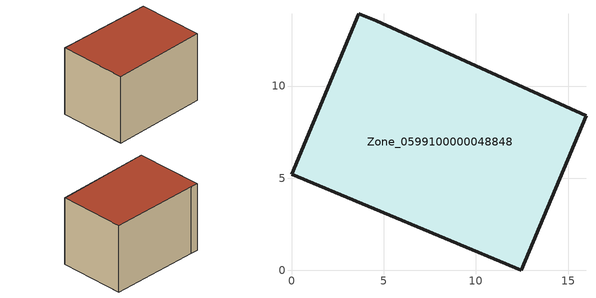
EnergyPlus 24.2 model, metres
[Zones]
Zone_0599100000048848
 floor ground (C_G): 12.45,0 0,5.21 3.65,13.93 4.59,13.54 15.97,8.38 z0
 wall outside (C_F): 0,5.21 12.45,0 15.97,8.38 4.59,13.54 3.65,13.93 0,5.21 z0:9.6
 roof outside (C_R): 12.45,0 15.97,8.38 4.59,13.54 3.65,13.93 0,5.21 z9.6
[BUILDING]
Pand.0599100000048848: North Axis=0; Terrain=City; Loads Convergence Tolerance Value=0.04; Temperature Convergence Tolerance Value=0.4; Solar Distribution=FullExterior; Maximum Number of Warmup Days=25; Minimum Number of Warmup Days=1
[Site:Location]
Rotterdam.The.Hague.AP_ZH_NLD Design_Conditions: Latitude=51.96; Longitude=4.45; Time Zone=1; Elevation=-4.5
[SITE:GROUNDTEMPERATURE:BUILDINGSURFACE]
18, 18, 18, 18, 18, 18, 18, 18, 18, 18, 18, 18
[MATERIAL] Thermal Absorptance=0.9; Solar Absorptance=0.7; Visible Absorptance=0.7
Name | Roughness | Thickness | Conductivity | Density | Specific Heat
G.TC.1946 | MediumSmooth | 0.15 | 1 | 540 | 1210
F.TC.1946 | Rough | 0.3 | 0.857143 | 1920 | 840
R.TC.1946 | MediumRough | 0.2 | 0.909091 | 1500 | 1000
[CONSTRUCTION]
C_G: G.TC.1946
C_F: F.TC.1946
C_R: R.TC.1946
[ZONE]
Zone_0599100000048848: Type=1; Multiplier=1; Ceiling Height=Autocalculate; Volume=Autocalculate; Floor Area=autocalculate; Part of Total Floor Area=Yes
[ZONEINFILTRATION:DESIGNFLOWRATE]
Infil_Zone_0599100000048848: Zone or ZoneList or Space or SpaceList=Zone_0599100000048848; Schedule=AlwaysOn; Design Flow Rate Calculation Method=Flow/Area; Flow Rate per Floor Area=0.003; Constant Term Coefficient=1; Temperature Term Coefficient=0; Velocity Term Coefficient=0; Velocity Squared Term Coefficient=0
[HVACTEMPLATE:ZONE:IDEALLOADSAIRSYSTEM]
Zone_0599100000048848: Maximum Heating Supply Air Temperature=50; Minimum Cooling Supply Air Temperature=13; Maximum Heating Supply Air Humidity Ratio=0.0156; Minimum Cooling Supply Air Humidity Ratio=0.0077; Heating Limit=NoLimit; Cooling Limit=NoLimit; Dehumidification Control Type=ConstantSensibleHeatRatio; Cooling Sensible Heat Ratio=0.7; Dehumidification Setpoint=60; Humidification Control Type=None; Humidification Setpoint=30; Outdoor Air Method=None; Outdoor Air Flow Rate per Person=0.00944; Outdoor Air Flow Rate per Zone Floor Area=0; Outdoor Air Flow Rate per Zone=0; Demand Controlled Ventilation Type=None; Outdoor Air Economizer Type=NoEconomizer; Heat Recovery Type=None; Sensible Heat Recovery Effectiveness=0.7; Latent Heat Recovery Effectiveness=0.65
[ZONECONTROL:THERMOSTAT]
ThermostatControl_Zone_0599100000048848: Zone or ZoneList=Zone_0599100000048848; Control Type Schedule=DualSetpointControlType; Control 1=Thermostat_Zone_0599100000048848; Temperature Difference Between Cutout And Setpoint=0
[THERMOSTATSETPOINT:DUALSETPOINT]
Thermostat_Zone_0599100000048848: Heating Setpoint Temperature Schedule=HeatingSetpoint_Zone_0599100000048848; Cooling Setpoint Temperature Schedule=CoolingSetpoint_Zone_0599100000048848
[SCHEDULE:COMPACT]
HeatingSetpoint_Zone_0599100000048848: Through: 12/31, For: AllDays, Until: 24:00, 21
CoolingSetpoint_Zone_0599100000048848: Through: 12/31, For: AllDays, Until: 24:00, 24
DualSetpointControlType: Through: 12/31, For: AllDays, Until: 24:00, 4
AlwaysOn: Through: 12/31, For: AllDays, Until: 24:00, 1
